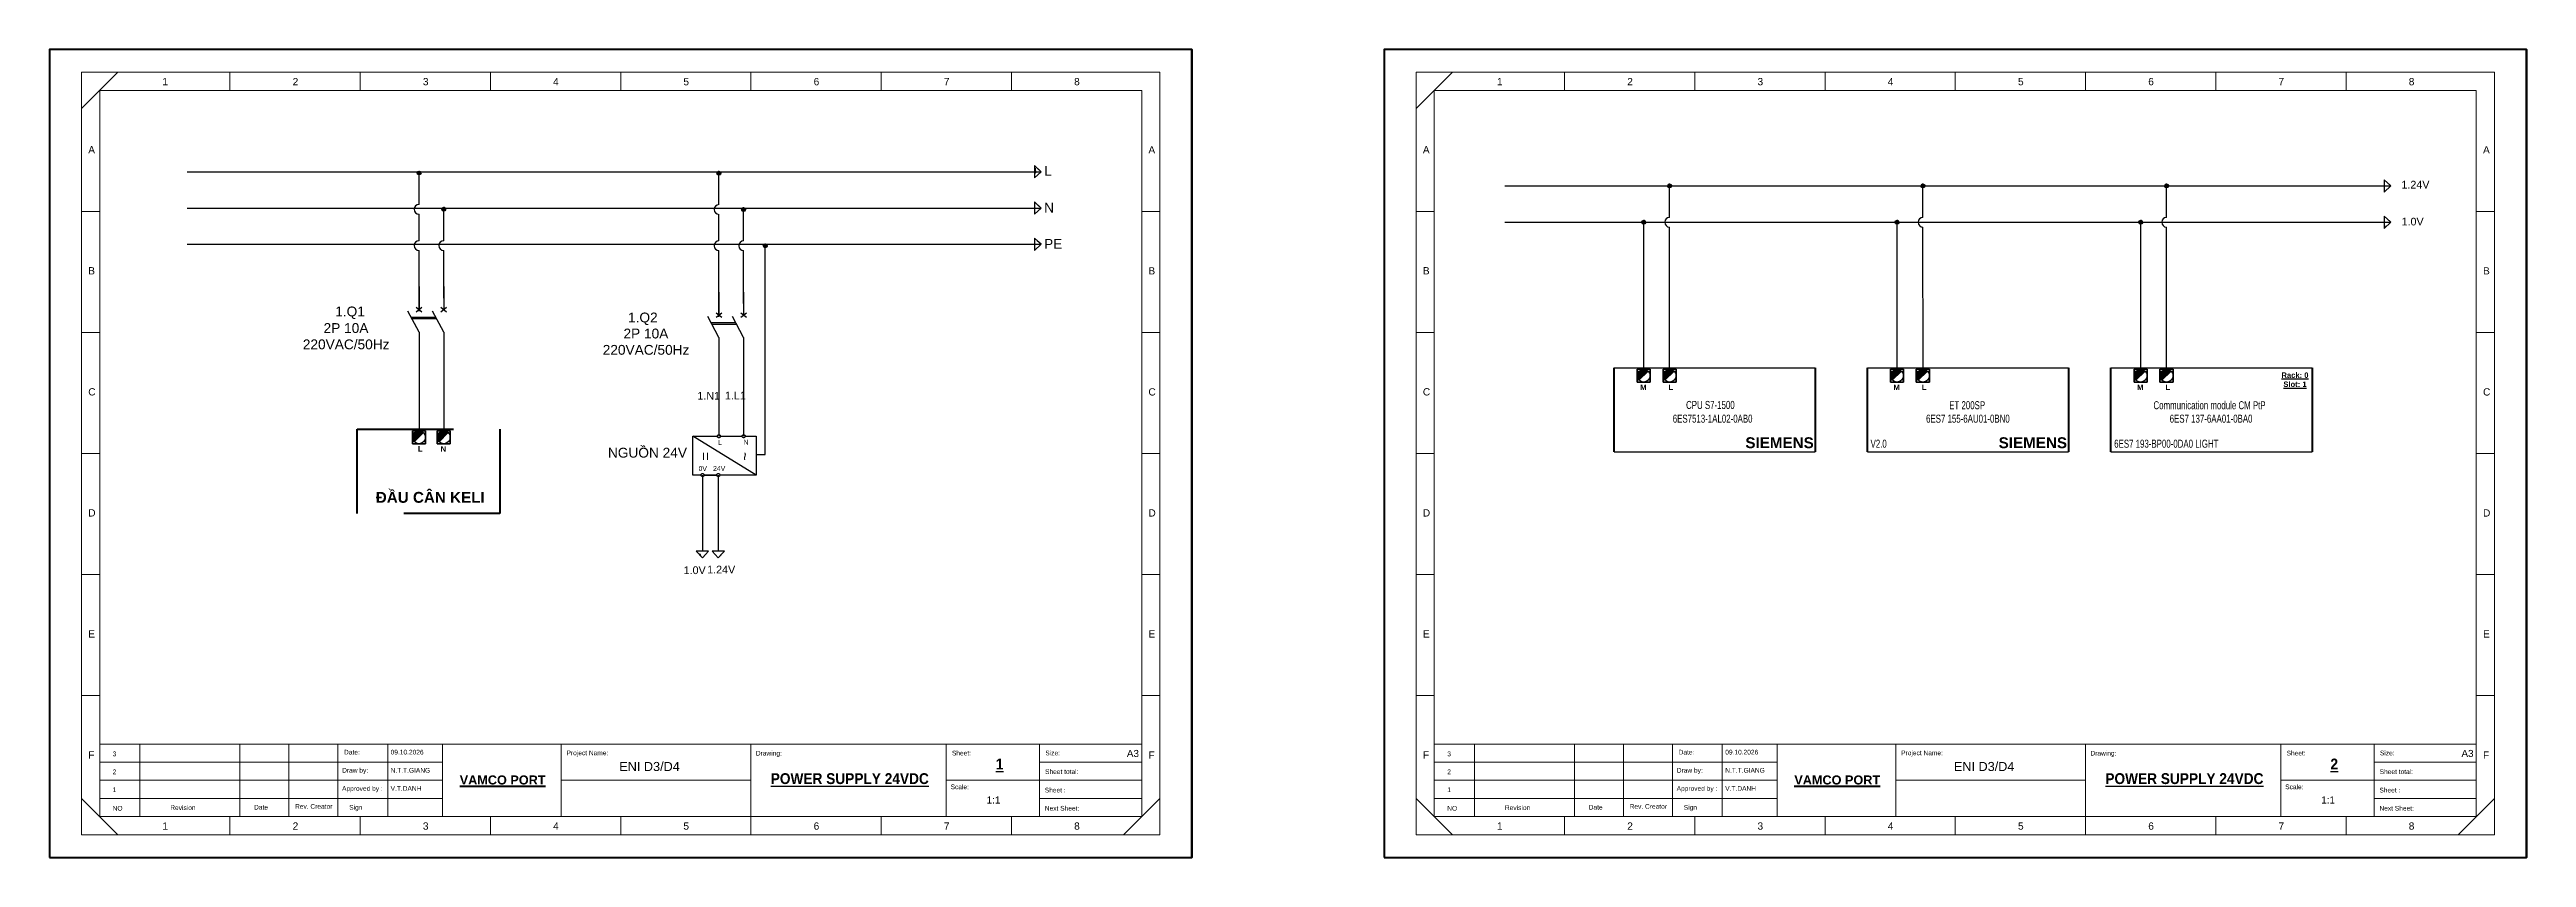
# Model space of a CAD drawing. Header units: millimetres. Extents: x 6750 to 121550, y -28210 to 66060.
# Drawn here: x 13508 to 14152, y 15806 to 16016 of the extents above; entities that cross this region are included whole.
import ezdxf

# ---------------------------------------------------------------- set-up
doc = ezdxf.new("R2010")
doc.units = ezdxf.units.MM
for name, pattern in [('ACAD_ISO03W100', [30, 12, -18]), ('atContinuous2', [0]), ('DASHED2', [0.375, 0.25, -0.125])]:
    doc.linetypes.add(name, pattern=pattern)
for name, color, linetype in [('00_COMPONENTS', 7, 'Continuous'), ('DIEN HOA', 111, 'Continuous'), ('M.702.Ghi chu', 3, 'Continuous'), ('Z_entity', 7, 'Continuous'), ('Z_text', 7, 'Continuous')]:
    doc.layers.add(name, color=color, linetype=linetype)
doc.layers.add('DN.1. NET LIEN MANH', color=7, linetype='Continuous', lineweight=40)
doc.layers.add('DN.14. DIEN DONG LUC', color=10, linetype='Continuous', lineweight=50)
doc.styles.add('LMP', font='arialbd.ttf')
doc.styles.add('PM', font='arial.ttf', dxfattribs={"width": 0.6})
doc.styles.get("Standard").update_dxf_attribs({"font": 'arial.ttf'})

# ---------------------------------------------------------------- blocks, each defined once
blk = doc.blocks.new('asdklnakdad')
for p, q in [((16292.99, 3398.33), (16292.99, 3101.33)), ((16712.99, 3398.33), (16292.99, 3398.33)), ((16712.99, 3398.33), (16712.99, 3101.33)), ((16712.99, 3398.33), (16712.99, 3101.33))]:
    blk.add_line(p, q)
at = {"lineweight": 5}
for p, q in [((16318.1, 3389.99), (16304.75, 3376.64)), ((16359.32, 3383.32), (16359.32, 3389.99)), ((16407.21, 3383.32), (16407.21, 3389.99)), ((16455.1, 3383.32), (16455.1, 3389.99)), ((16502.99, 3383.32), (16502.99, 3389.99)), ((16550.88, 3383.32), (16550.88, 3389.99)), ((16598.77, 3383.32), (16598.77, 3389.99)), ((16646.66, 3383.32), (16646.66, 3389.99)), ((16311.43, 3338.82), (16304.75, 3338.82)), ((16701.22, 3338.8), (16694.55, 3338.8)), ((16311.43, 3294.32), (16304.75, 3294.32)), ((16701.22, 3294.3), (16694.55, 3294.3)), ((16311.43, 3249.83), (16304.75, 3249.83)), ((16701.22, 3249.8), (16694.55, 3249.8)), ((16311.43, 3205.33), (16304.75, 3205.33)), ((16701.22, 3205.3), (16694.55, 3205.3)), ((16311.43, 3160.83), (16304.75, 3160.83)), ((16701.22, 3160.81), (16694.55, 3160.81)), ((16311.43, 3143.03), (16694.55, 3143.03)), ((16326.22, 3116.33), (16326.22, 3143.03)), ((16362.92, 3116.33), (16362.92, 3143.03)), ((16381.03, 3116.33), (16381.03, 3143.03)), ((16398.97, 3116.33), (16398.97, 3143.03)), ((16417.32, 3116.33), (16417.32, 3143.03)), ((16437.51, 3116.33), (16437.51, 3143.03)), ((16481.15, 3116.33), (16481.15, 3143.03)), ((16550.88, 3116.33), (16550.88, 3143.03)), ((16622.71, 3116.33), (16622.71, 3143.03)), ((16657.02, 3116.33), (16657.02, 3143.03)), ((16311.43, 3136.36), (16437.51, 3136.36)), ((16657.02, 3136.36), (16694.55, 3136.36)), ((16311.43, 3129.68), (16437.51, 3129.68)), ((16481.15, 3129.68), (16550.88, 3129.68)), ((16622.71, 3129.68), (16694.55, 3129.68)), ((16304.75, 3123.01), (16318.1, 3109.66)), ((16304.75, 3109.66), (16304.75, 3116.33)), ((16311.43, 3123.01), (16437.51, 3123.01)), ((16311.43, 3116.33), (16694.55, 3116.33)), ((16359.32, 3116.33), (16359.32, 3109.66)), ((16359.32, 3109.66), (16359.32, 3116.33)), ((16407.21, 3116.33), (16407.21, 3109.66)), ((16407.21, 3109.66), (16407.21, 3116.33)), ((16455.1, 3116.33), (16455.1, 3109.66)), ((16455.1, 3109.66), (16455.1, 3116.33)), ((16502.99, 3116.33), (16502.99, 3109.66)), ((16502.99, 3109.66), (16502.99, 3116.33)), ((16550.88, 3116.33), (16550.88, 3109.66)), ((16550.88, 3109.66), (16550.88, 3116.33)), ((16598.77, 3116.33), (16598.77, 3109.66)), ((16598.77, 3109.66), (16598.77, 3116.33)), ((16598.77, 3116.33), (16646.66, 3116.33)), ((16646.66, 3116.33), (16646.66, 3109.66)), ((16646.66, 3109.66), (16646.66, 3116.33)), ((16657.02, 3123.01), (16694.55, 3123.01)), ((16701.22, 3123.01), (16687.88, 3109.66)), ((16292.99, 3101.33), (16712.99, 3101.33))]:
    blk.add_line(p, q, dxfattribs=at)
for points in [[(16304.75, 3109.66), (16304.75, 3389.99), (16701.22, 3389.99), (16701.22, 3109.66), (16304.75, 3109.66)], [(16311.43, 3116.33), (16311.43, 3383.32), (16694.55, 3383.32), (16694.55, 3116.33)], [(16481.15, 3143.03), (16437.51, 3143.03), (16437.51, 3116.33), (16481.15, 3116.33)]]:
    blk.add_lwpolyline(points, close=True, dxfattribs=at)
at = {"layer": 'DN.1. NET LIEN MANH'}
blk.add_lwpolyline([(16292.99, 3101.33), (16712.99, 3101.33), (16712.99, 3398.33), (16292.99, 3398.33)], close=True, dxfattribs=at)
at = {"lineweight": 5, "attachment_point": 1}
for s, insert, char_height, width in [('{\\fArial|b0|i0|c0|p34;1}', (16334.48, 3387.87), 2.6698, 8.4244), ('{\\fArial|b0|i0|c0|p34;2}', (16382.37, 3387.87), 2.6698, 8.4244), ('{\\fArial|b0|i0|c0|p34;3}', (16430.26, 3387.87), 2.6698, 8.4244), ('{\\fArial|b0|i0|c0|p34;4}', (16478.15, 3387.87), 2.6698, 8.4244), ('{\\fArial|b0|i0|c0|p34;5}', (16526.04, 3387.87), 2.6698, 8.4244), ('{\\fArial|b0|i0|c0|p34;6}', (16573.93, 3387.87), 2.6698, 8.4244), ('{\\fArial|b0|i0|c0|p34;7}', (16621.82, 3387.87), 2.6698, 8.4244), ('{\\fArial|b0|i0|c0|p34;8}', (16669.71, 3387.87), 2.6698, 8.4244), ('{\\fArial|b0|i0|c0|p34;A}', (16307.22, 3362.83), 2.6698, 8.4244), ('{\\fArial|b0|i0|c0|p34;A}', (16697.02, 3362.8), 2.6698, 8.4244), ('{\\fArial|b0|i0|c0|p34;B}', (16307.22, 3318.33), 2.6698, 8.4244), ('{\\fArial|b0|i0|c0|p34;B}', (16697.02, 3318.3), 2.6698, 8.4244), ('{\\fArial|b0|i0|c0|p34;C}', (16307.22, 3273.83), 2.6698, 8.4244), ('{\\fArial|b0|i0|c0|p34;C}', (16697.02, 3273.81), 2.6698, 8.4244), ('{\\fArial|b0|i0|c0|p34;D}', (16307.22, 3229.33), 2.6698, 8.4244), ('{\\fArial|b0|i0|c0|p34;D}', (16697.02, 3229.31), 2.6698, 8.4244), ('{\\fArial|b0|i0|c0|p34;E}', (16307.22, 3184.84), 2.6698, 8.4244), ('{\\fArial|b0|i0|c0|p34;E}', (16697.02, 3184.81), 2.6698, 8.4244), ('{\\fArial|b0|i0|c0|p34;F}', (16307.22, 3140.34), 2.6698, 8.4244), ('3', (16316.19, 3140.27), 1.74, 27.6235), ('2', (16316.19, 3133.67), 1.74, 27.6235), ('Draw by:', (16400.58, 3134.23), 1.735, 27.6235), ('Date:', (16401.27, 3140.91), 1.735, 9.134), ('09.10.2026', (16418.4, 3140.91), 1.735, 27.6235), ('N.T.T.GIANG', (16418.4, 3134.23), 1.7354, 27.6235), ('Project Name:', (16483.08, 3140.64), 1.7354, 28.7909), ('Drawing:', (16552.67, 3140.52), 1.735, 28.7909), ('Sheet:', (16624.79, 3140.56), 1.735, 28.7909), ('Sheet total:', (16659.03, 3133.73), 1.7354, 12.8616), ('Size:', (16659.13, 3140.6), 1.735, 8.4244), ('{\\fArial|b0|i0|c0|p34;F}', (16697.02, 3140.31), 2.6698, 8.4244), ('1', (16316.19, 3127.07), 1.74, 27.6235), ('Approved by :', (16400.54, 3127.56), 1.7354, 27.6235), ('V.T.DANH', (16418.4, 3127.56), 1.735, 27.6235), ('Scale:', (16624.29, 3128.15), 1.735, 28.7909), ('Sheet :', (16658.93, 3126.95), 1.735, 8.4244), ('NO', (16316.19, 3120.27), 1.735, 27.6235), ('Revision', (16337.39, 3120.5), 1.735, 27.6235), ('Date', (16368.19, 3120.66), 1.735, 27.6235), ('{\\fArial|b0|i0|c0|p34;Rev. Creator}', (16383.25, 3120.96), 1.7354, 29.9885), ('Sign', (16403.17, 3120.59), 1.735, 27.6235), ('Next Sheet:', (16658.93, 3120.28), 1.7354, 16.6527), ('{\\fArial|b0|i0|c0|p34;1}', (16334.48, 3114.21), 2.6698, 8.4244), ('{\\fArial|b0|i0|c0|p34;2}', (16382.37, 3114.21), 2.6698, 8.4244), ('{\\fArial|b0|i0|c0|p34;3}', (16430.26, 3114.21), 2.6698, 8.4244), ('{\\fArial|b0|i0|c0|p34;4}', (16478.15, 3114.21), 2.6698, 8.4244), ('{\\fArial|b0|i0|c0|p34;5}', (16526.04, 3114.21), 2.6698, 8.4244), ('{\\fArial|b0|i0|c0|p34;6}', (16573.93, 3114.21), 2.6698, 8.4244), ('{\\fArial|b0|i0|c0|p34;7}', (16621.82, 3114.21), 2.6698, 8.4244), ('{\\fArial|b0|i0|c0|p34;8}', (16669.71, 3114.21), 2.6698, 8.4244)]:
    blk.add_mtext(s, dxfattribs=dict(at, insert=insert, char_height=char_height, width=width))
at = {"layer": 'DN.1. NET LIEN MANH', "attachment_point": 1}
for s, insert, char_height, width in [('ENI D3/D4', (16502.47, 3136.43), 3.333, 61.0927), ('A3', (16689.1, 3140.86), 2.6, 5.5322), ('{\\fArial|b1|i0|c0|p34;\\LVAMCO PORT}', (16443.8, 3131.48), 3.3333, 31.9027), ('1:1', (16637.53, 3123.75), 2.6, 5.5322)]:
    blk.add_mtext(s, dxfattribs=dict(at, insert=insert, char_height=char_height, width=width))
blk = doc.blocks.new('muiten')
h = blk.add_hatch()
h.set_pattern_fill('AR-CONC', color=8)
h.paths.add_polyline_path([(19111, 15376), (19111, 15342), (19148, 15342)])
h.paths.add_polyline_path([(19148, 15342), (19111, 15342), (19111, 15308)])
for p, q in [((19111, 15376), (19148, 15342)), ((19111, 15376), (19111, 15308)), ((19111, 15308), (19148, 15342)), ((19148, 15342), (19126, 15362))]:
    blk.add_line(p, q)
blk = doc.blocks.new('JDGLA')
at = {"layer": '00_COMPONENTS'}
for p, q in [((13683.28, 15948.87), (13683.28, 15942.93)), ((13689.7, 15948.87), (13689.7, 15942.93)), ((13683.28, 15937.04), (13680.4, 15942.49)), ((13687.68, 15940.86), (13681.26, 15940.86)), ((13687.88, 15940.48), (13681.46, 15940.48)), ((13682.53, 15943.51), (13684.03, 15942.34)), ((13682.53, 15942.34), (13684.03, 15943.51)), ((13689.7, 15937.04), (13686.82, 15942.49)), ((13688.95, 15943.51), (13690.45, 15942.34)), ((13688.95, 15942.34), (13690.45, 15943.51)), ((13683.28, 15937.04), (13683.28, 15931.18)), ((13689.7, 15937.04), (13689.7, 15931.18))]:
    blk.add_line(p, q, dxfattribs=at)

msp = doc.modelspace()

# ---------------------------------------------------------------- hatches: boundary and pattern name
h = msp.add_hatch(color=5)
h.dxf.hatch_style = 1
h.paths.add_polyline_path([(13923.883, 15932.436, 0.1951828), (13922.71, 15932.922), (13922.687, 15932.922, 0.4122241), (13921.01, 15931.233, 0.1969474), (13921.495, 15930.048)])
h = msp.add_hatch(color=1)
h.dxf.hatch_style = 1
h.paths.add_polyline_path([(13930.603, 15932.472, 0.1951828), (13929.429, 15932.958), (13929.407, 15932.958, 0.4122241), (13927.73, 15931.269, 0.1969474), (13928.215, 15930.084)])
h = msp.add_hatch(color=5)
h.dxf.hatch_style = 1
h.paths.add_polyline_path([(13989.738, 15932.436, 0.1951828), (13988.564, 15932.922), (13988.541, 15932.922, 0.4122241), (13986.864, 15931.233, 0.1969474), (13987.35, 15930.048)])
h = msp.add_hatch(color=1)
h.dxf.hatch_style = 1
h.paths.add_polyline_path([(13996.457, 15932.472, 0.1951828), (13995.284, 15932.958), (13995.261, 15932.958, 0.4122241), (13993.584, 15931.269, 0.1969474), (13994.069, 15930.084)])
h = msp.add_hatch(color=5)
h.dxf.hatch_style = 1
h.paths.add_polyline_path([(14053.078, 15932.436, 0.1951828), (14051.905, 15932.922), (14051.882, 15932.922, 0.4122241), (14050.205, 15931.233, 0.1969474), (14050.69, 15930.048)])
h = msp.add_hatch(color=1)
h.dxf.hatch_style = 1
h.paths.add_polyline_path([(14059.798, 15932.472, 0.1951828), (14058.624, 15932.958), (14058.601, 15932.958, 0.4122241), (14056.924, 15931.269, 0.1969474), (14057.41, 15930.084)])
h = msp.add_hatch(color=1)
h.dxf.hatch_style = 1
h.paths.add_polyline_path([(13605.454, 15916.464, 0.1951828), (13604.28, 15916.949), (13604.257, 15916.949, 0.4122241), (13602.58, 15915.261, 0.1969474), (13603.066, 15914.076)])
h = msp.add_hatch(color=5)
h.dxf.hatch_style = 1
h.paths.add_polyline_path([(13611.9, 15916.428, 0.1951828), (13610.726, 15916.913), (13610.703, 15916.913, 0.4122241), (13609.026, 15915.225, 0.1969474), (13609.512, 15914.04)])
at = {"layer": 'DN.14. DIEN DONG LUC'}
h = msp.add_hatch(color=256, dxfattribs=at)
h.dxf.hatch_style = 1
h.paths.add_polyline_path([(13603.836, 15983.918, 1), (13604.696, 15983.918, 1)])
h = msp.add_hatch(color=256, dxfattribs=at)
h.dxf.hatch_style = 1
h.paths.add_polyline_path([(13681.809, 15983.854, 1), (13682.668, 15983.854, 1)])
h = msp.add_hatch(color=256, dxfattribs=at)
h.dxf.hatch_style = 1
h.paths.add_polyline_path([(13928.956, 15980.555, 1), (13929.816, 15980.555, 1)])
h = msp.add_hatch(color=256, dxfattribs=at)
h.dxf.hatch_style = 1
h.paths.add_polyline_path([(13994.833, 15980.555, 1), (13995.693, 15980.555, 1)])
h = msp.add_hatch(color=256, dxfattribs=at)
h.dxf.hatch_style = 1
h.paths.add_polyline_path([(14058.174, 15980.555, 1), (14059.034, 15980.555, 1)])
h = msp.add_hatch(color=256, dxfattribs=at)
h.dxf.hatch_style = 1
h.paths.add_polyline_path([(13610.261, 15974.49, 1), (13611.121, 15974.49, 1)])
h = msp.add_hatch(color=256, dxfattribs=at)
h.dxf.hatch_style = 1
h.paths.add_polyline_path([(13688.233, 15974.426, 1), (13689.093, 15974.426, 1)])
h = msp.add_hatch(color=256, dxfattribs=at)
h.dxf.hatch_style = 1
h.paths.add_polyline_path([(13922.245, 15971.127, 1), (13923.104, 15971.127, 1)])
h = msp.add_hatch(color=256, dxfattribs=at)
h.dxf.hatch_style = 1
h.paths.add_polyline_path([(13988.122, 15971.127, 1), (13988.982, 15971.127, 1)])
h = msp.add_hatch(color=256, dxfattribs=at)
h.dxf.hatch_style = 1
h.paths.add_polyline_path([(14051.463, 15971.127, 1), (14052.322, 15971.127, 1)])
h = msp.add_hatch(color=256, dxfattribs=at)
h.dxf.hatch_style = 1
h.paths.add_polyline_path([(13693.834, 15964.998, 1), (13694.694, 15964.998, 1)])

# ---------------------------------------------------------------- linework, layer by layer
for p, q in [((13543.985, 15984.242), (13766.012, 15984.242)), ((13604.266, 15975.752), (13604.266, 15983.918)), ((13682.238, 15975.688), (13682.238, 15983.854)), ((13886.587, 15980.555), (14116.937, 15980.555)), ((13929.386, 15972.388), (13929.386, 15980.555)), ((13995.263, 15972.388), (13995.263, 15980.555)), ((14058.604, 15972.388), (14058.604, 15980.555)), ((13543.985, 15974.813), (13766.012, 15974.813)), ((13604.266, 15966.323), (13604.266, 15973.228)), ((13610.691, 15966.323), (13610.691, 15974.49)), ((13682.238, 15966.26), (13682.238, 15973.165)), ((13688.663, 15966.26), (13688.663, 15974.426)), ((13886.587, 15971.127), (14116.937, 15971.127)), ((13922.675, 15932.922), (13922.675, 15971.127)), ((13988.552, 15932.922), (13988.552, 15971.127)), ((14051.892, 15932.922), (14051.892, 15971.127)), ((13543.985, 15965.385), (13766.012, 15965.385)), ((13694.264, 15910.724), (13694.264, 15964.998)), ((13929.415, 15932.922), (13929.386, 15969.865)), ((13995.293, 15932.922), (13995.263, 15969.865)), ((14058.633, 15932.922), (14058.604, 15969.865)), ((13604.266, 15947.988), (13604.266, 15963.8)), ((13610.691, 15951.405), (13610.691, 15963.8)), ((13682.238, 15946.565), (13682.238, 15963.736)), ((13688.663, 15949.982), (13688.663, 15963.736)), ((13604.266, 15936.686), (13604.266, 15916.913)), ((13610.691, 15936.686), (13610.691, 15916.913)), ((13682.238, 15935.263), (13682.238, 15915.49)), ((13688.663, 15935.263), (13688.663, 15915.49)), ((13914.967, 15933.299), (13967.272, 15933.299)), ((13980.821, 15933.299), (14033.127, 15933.299)), ((14044.162, 15933.299), (14096.467, 15933.299)), ((13691.924, 15910.724), (13694.264, 15910.724)), ((13914.967, 15911.418), (13967.272, 15911.418)), ((13980.821, 15911.418), (14033.127, 15911.418)), ((14044.162, 15911.418), (14096.467, 15911.418)), ((13677.974, 15905.398), (13677.974, 15885.638)), ((13682.078, 15905.398), (13682.078, 15885.638))]:
    msp.add_line(p, q)
at = {"color": 2}
msp.add_line((13691.924, 15905.398), (13675.466, 15915.49), dxfattribs=at)
for points in [[(13677.579, 15905.398), (13675.466, 15905.398), (13675.466, 15915.49), (13681.843, 15915.49)], [(13689.058, 15915.49), (13691.924, 15915.49), (13691.924, 15905.398), (13682.473, 15905.398)], [(13682.633, 15915.49), (13685.948, 15915.49)], [(13685.948, 15915.49), (13688.268, 15915.49)], [(13681.683, 15905.398), (13678.369, 15905.398)], [(13678.369, 15905.398), (13681.683, 15905.398)]]:
    msp.add_lwpolyline(points, dxfattribs=at)
at = {"color": 2, "linetype": 'ACAD_ISO03W100'}
for centre in [(13682.238, 15915.49), (13688.663, 15915.49), (13677.974, 15905.398), (13682.078, 15905.398)]:
    msp.add_circle(centre, 0.395, dxfattribs=at)
for centre in [(13604.266, 15974.49), (13682.238, 15974.426), (13929.386, 15971.127), (13995.263, 15971.127), (14058.604, 15971.127), (13604.266, 15965.062), (13610.691, 15965.062), (13682.238, 15964.998), (13688.663, 15964.998)]:
    msp.add_arc(centre, 1.262, 90, 270)
at = {"layer": 'DN.1. NET LIEN MANH', "linetype": 'DASHED2', "ltscale": 100}
for p, q in [((13914.967, 15911.418), (13914.967, 15933.299)), ((13967.272, 15933.299), (13967.272, 15911.418)), ((13980.821, 15911.418), (13980.821, 15933.299)), ((14033.127, 15933.299), (14033.127, 15911.418)), ((14044.162, 15911.418), (14044.162, 15933.299)), ((14096.467, 15933.299), (14096.467, 15911.418))]:
    msp.add_line(p, q, dxfattribs=at)
msp.add_lwpolyline([(13588.218, 15917.29), (13625.319, 15917.29), (13625.319, 15895.41), (13588.218, 15895.41)], close=True, dxfattribs=at)
at = {"layer": 'DN.14. DIEN DONG LUC'}
for centre in [(13604.266, 15983.918), (13682.238, 15983.854), (13929.386, 15980.555), (13995.263, 15980.555), (14058.604, 15980.555), (13610.691, 15974.49), (13688.663, 15974.426), (13922.675, 15971.127), (13988.552, 15971.127), (14051.892, 15971.127), (13694.264, 15964.998)]:
    msp.add_circle(centre, 0.43, dxfattribs=at)
at = {"layer": 'Z_entity', "color": 0}
for points in [[(13924.351, 15929.527), (13920.957, 15929.527), (13920.957, 15932.922), (13924.351, 15932.922), (13924.351, 15929.527), (13924.351, 15932.922), (13920.957, 15932.922), (13920.957, 15929.527), (13924.351, 15929.527)], [(13923.846, 15932.434), (13921.444, 15930.032)], [(13931.092, 15929.527), (13927.697, 15929.527), (13927.697, 15932.922), (13931.092, 15932.922), (13931.092, 15929.527), (13931.092, 15932.922), (13927.697, 15932.922), (13927.697, 15929.527), (13931.092, 15929.527)], [(13930.587, 15932.434), (13928.185, 15930.032)], [(13990.206, 15929.527), (13986.811, 15929.527), (13986.811, 15932.922), (13990.206, 15932.922), (13990.206, 15929.527), (13990.206, 15932.922), (13986.811, 15932.922), (13986.811, 15929.527), (13990.206, 15929.527)], [(13989.7, 15932.434), (13987.298, 15930.032)], [(13996.947, 15929.527), (13993.552, 15929.527), (13993.552, 15932.922), (13996.947, 15932.922), (13996.947, 15929.527), (13996.947, 15932.922), (13993.552, 15932.922), (13993.552, 15929.527), (13996.947, 15929.527)], [(13996.441, 15932.434), (13994.039, 15930.032)], [(14053.546, 15929.527), (14050.151, 15929.527), (14050.151, 15932.922), (14053.546, 15932.922), (14053.546, 15929.527), (14053.546, 15932.922), (14050.151, 15932.922), (14050.151, 15929.527), (14053.546, 15929.527)], [(14053.041, 15932.434), (14050.639, 15930.032)], [(14060.287, 15929.527), (14056.892, 15929.527), (14056.892, 15932.922), (14060.287, 15932.922), (14060.287, 15929.527), (14060.287, 15932.922), (14056.892, 15932.922), (14056.892, 15929.527), (14060.287, 15929.527)], [(14059.782, 15932.434), (14057.38, 15930.032)], [(13605.943, 15913.518), (13602.548, 15913.518), (13602.548, 15916.913), (13605.943, 15916.913), (13605.943, 15913.518), (13605.943, 15916.913), (13602.548, 15916.913), (13602.548, 15913.518), (13605.943, 15913.518)], [(13605.438, 15916.425), (13603.036, 15914.024)], [(13612.368, 15913.518), (13608.973, 15913.518), (13608.973, 15916.913), (13612.368, 15916.913), (13612.368, 15913.518), (13612.368, 15916.913), (13608.973, 15916.913), (13608.973, 15913.518), (13612.368, 15913.518)], [(13611.862, 15916.425), (13609.461, 15914.024)]]:
    msp.add_lwpolyline(points, dxfattribs=at)
at = {"layer": 'Z_entity', "color": 0, "linetype": 'atContinuous2'}
for centre in [(13922.663, 15931.233), (13929.404, 15931.233), (13988.517, 15931.233), (13995.258, 15931.233), (14051.858, 15931.233), (14058.599, 15931.233), (13604.255, 15915.225), (13610.679, 15915.225)]:
    msp.add_circle(centre, 1.688, dxfattribs=at)

# ---------------------------------------------------------------- block references
for p, xscale, yscale, zscale in [((12863.362, 15260.993), 0.04714125375375432, 0.04714125375375432, 0.04714125375375432), ((13214.287, 15257.307), 0.0471412537541225, 0.0471412537541225, 0.0471412537541225), ((12863.362, 15251.565), 0.04714125375375432, 0.04714125375375432, 0.04714125375375432), ((13214.287, 15247.879), 0.0471412537541225, 0.0471412537541225, 0.0471412537541225), ((12863.362, 15242.137), 0.04714125375375432, 0.04714125375375432, 0.04714125375375432)]:
    msp.add_blockref('muiten', p, dxfattribs=dict(xscale=xscale, yscale=yscale, zscale=zscale))
for p in [(-79.012, 5.507), (-1.04, 4.084)]:
    msp.add_blockref('JDGLA', p)
at = {"xscale": 0.04714125375375432, "yscale": 0.04714125375375432, "zscale": 0.04714125375375432, "rotation": 270}
for p in [(12954.726, 16786.555), (12958.83, 16786.555)]:
    msp.add_blockref('muiten', p, dxfattribs=at)
at = {"layer": 'DN.1. NET LIEN MANH'}
for p, xscale, yscale, zscale in [((1987.124, 13612.988), 0.7071188063063147, 0.7071188063063147, 0.7071188063063147), ((2334.114, 13612.988), 0.7071188063118375, 0.7071188063118375, 0.7071188063118375)]:
    msp.add_blockref('asdklnakdad', p, dxfattribs=dict(at, xscale=xscale, yscale=yscale, zscale=zscale))

# ---------------------------------------------------------------- texts
at = {"width": 32.39865, "attachment_point": 1}
for s, insert, char_height in [('L', (13766.785, 15985.752), 2.546), ('1.24V', (14119.669, 15981.886), 2), ('N', (13766.785, 15976.187), 2.546), ('1.0V', (14119.708, 15972.284), 2), ('PE', (13766.785, 15966.759), 2.5456), ('1.N1', (13676.634, 15927.011), 2), ('1.L1', (13683.796, 15927.059), 2), ('NGUỒN 24V', (13653.38, 15912.483), 2.5456), ('1.0V', (13673.059, 15881.659), 2), ('1.24V', (13679.176, 15881.825), 2)]:
    msp.add_mtext(s, dxfattribs=dict(at, insert=insert, char_height=char_height))
at = {"color": 2, "attachment_point": 1}
for s, insert, char_height, width in [('1.Q1', (13582.474, 15949.197), 2.5456, 16.25595), ('1.Q2', (13658.603, 15947.631), 2.5456, 16.25595), ('\\pi2.41662;2P 10A \\P\\pi-2.97764;220VAC/50Hz', (13577.033, 15944.887), 2.54563, 16.3997), ('\\pi2.41662;2P 10A \\P\\pi-2.97764;220VAC/50Hz', (13655.005, 15943.464), 2.54563, 16.3997), ('L', (13682.008, 15914.489), 1.273, 4.99892), ('N', (13688.66, 15914.554), 1.273, 4.99892), ('0V', (13676.95, 15907.722), 1.2728, 4.99892), ('24V', (13680.721, 15907.746), 1.2728, 4.99892)]:
    msp.add_mtext(s, dxfattribs=dict(at, insert=insert, char_height=char_height, width=width))
at = {"color": 2, "char_height": 2.828, "width": 4.99892, "attachment_point": 1, "rotation": 270}
for s, insert in [('=', (13680.219, 15911.405)), ('~', (13690.45, 15911.405))]:
    msp.add_mtext(s, dxfattribs=dict(at, insert=insert))
at = {"layer": 'DIEN HOA', "ltscale": 100, "attachment_point": 2, "style": 'LMP'}
for s, insert, char_height in [('\\A1;{\\LRack: 0^JSlot: 1}', (14091.999, 15932.071), 1.41424), ('\\A1;SIEMENS', (13957.995, 15915.218), 2.82848), ('\\A1;SIEMENS', (14023.849, 15915.218), 2.82848), ('\\A1;ĐẦU CÂN KELI', (13607.182, 15901.014), 2.82848)]:
    msp.add_mtext(s, dxfattribs=dict(at, insert=insert, char_height=char_height))
at = {"layer": 'DN.1. NET LIEN MANH', "ltscale": 100, "char_height": 1.4142, "attachment_point": 2, "style": 'LMP'}
for s, insert in [('\\A1;M', (13922.581, 15928.886)), ('\\A1;L', (13929.733, 15928.918)), ('\\A1;M', (13988.436, 15928.886)), ('\\A1;L', (13995.587, 15928.918)), ('\\A1;M', (14051.776, 15928.886)), ('\\A1;L', (14058.927, 15928.918)), ('\\A1;L', (13604.583, 15912.91)), ('\\A1;N', (13610.598, 15912.877))]:
    msp.add_mtext(s, dxfattribs=dict(at, insert=insert))
at = {"layer": 'M.702.Ghi chu', "ltscale": 100, "char_height": 2.82848, "attachment_point": 2, "style": 'PM'}
for s, insert in [('\\A1;{\\fArial|b1|i0|c0|p34;\\W0.9;\\L1}', (13755.219, 15831.697)), ('\\A1;{\\fArial|b1|i0|c0|p34;\\W0.9;\\L2}', (14102.209, 15831.697)), ('\\A1;{\\fArial|b1|i0|c0|p34;\\W0.9;\\LPOWER SUPPLY 24VDC}', (13716.257, 15827.904)), ('\\A1;{\\fArial|b1|i0|c0|p34;\\W0.9;\\LPOWER SUPPLY 24VDC}', (14063.246, 15827.904))]:
    msp.add_mtext(s, dxfattribs=dict(at, insert=insert))
at = {"layer": 'Z_text', "color": 0, "width": 0.7}
for s, height, p in [('6ES7513-1AL02-0AB0', 2.09537, (13930.229, 15919.008)), ('CPU S7-1500', 2.09537, (13933.686, 15922.571)), ('6ES7 155-6AU01-0BN0', 2.09537, (13996.084, 15919.008)), ('ET 200SP', 2.0954, (14002.101, 15922.506)), ('Communication module CM PtP', 2.09537, (14055.21, 15922.499)), ('6ES7 137-6AA01-0BA0', 2.09537, (14059.424, 15919.008)), ('V2.0', 2.0954, (13981.656, 15912.501)), ('6ES7 193-BP00-0DA0 LIGHT', 2.09537, (14044.996, 15912.501))]:
    msp.add_text(s, height=height, rotation=0.000002, dxfattribs=at).set_placement(p)

doc.saveas('drawing.dxf')
